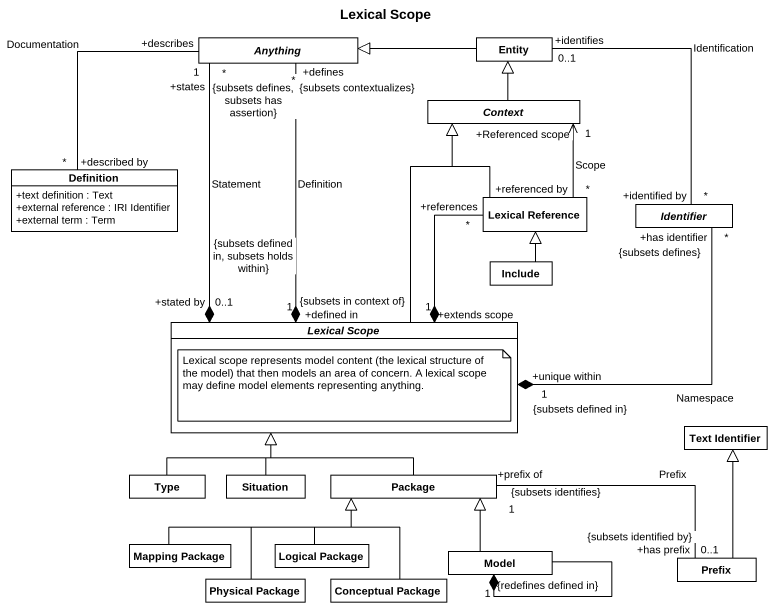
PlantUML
@startuml
title Lexical Scope
hide circle
hide empty members
skinparam classAttributeIconSize 0
abstract class Anything
class "Entity" as Entity_
abstract class Context
class Definition {
  +text definition : Text
  +external reference : IRI Identifier
  +external term : Term
}
class "Lexical Reference" as Lexical_Reference
abstract class Identifier
class Include
abstract class "Lexical Scope" as Lexical_Scope
class "Text Identifier" as Text_Identifier
class Type
class Situation
class "Package" as Package_
class "Mapping Package" as Mapping_Package
class "Logical Package" as Logical_Package
class Model
class "Physical Package" as Physical_Package
class "Conceptual Package" as Conceptual_Package
class Prefix
Entity_ -left-|> Anything
Context -up-|> Entity_
Definition "+described by\n*" -up- "+describes\n1" Anything : Documentation
Lexical_Reference "*\n+referenced by" -up-> "+Referenced scope\n1" Context : Scope
Lexical_Reference -up-|> Context
Identifier "+identified by\n*" -up- "+identifies\n0..1" Entity_ : Identification
Identifier "+has identifier\n*\n{subsets defines}" -left-* "+unique within\n1\n{subsets defined in}" Lexical_Scope : Namespace
Include -up-|> Lexical_Reference
Lexical_Scope "1\n+defined in\n{subsets in context of}" *-up- "+defines\n{subsets contextualizes}\n*" Anything : Definition
Lexical_Scope "0..1\n{subsets defined in, subsets holds within}\n+stated by" *-up- "+states\n*\n{subsets defines, subsets has assertion}" Anything : Statement
Lexical_Scope -up-|> Context
Lexical_Scope "1\n+extends scope" *-up- "+references\n*" Lexical_Reference
Type -up-|> Lexical_Scope
Situation -up-|> Lexical_Scope
Package_ -up-|> Lexical_Scope
Package_ "+prefix of\n{subsets identifies}\n1" -right- "+has prefix\n{subsets identified by}\n0..1" Prefix : Prefix
Mapping_Package -right-|> Package_
Logical_Package -up-|> Package_
Model -up-|> Package_
Model "{redefines defined in}\n1" *-- Model
Physical_Package -up-|> Package_
Conceptual_Package -up-|> Package_
Prefix -up-|> Text_Identifier
note bottom of Lexical_Scope : Lexical scope represents model content (the lexical structure of the model) that then models an area of concern. A lexical scope may define model elements representing anything.
@enduml
